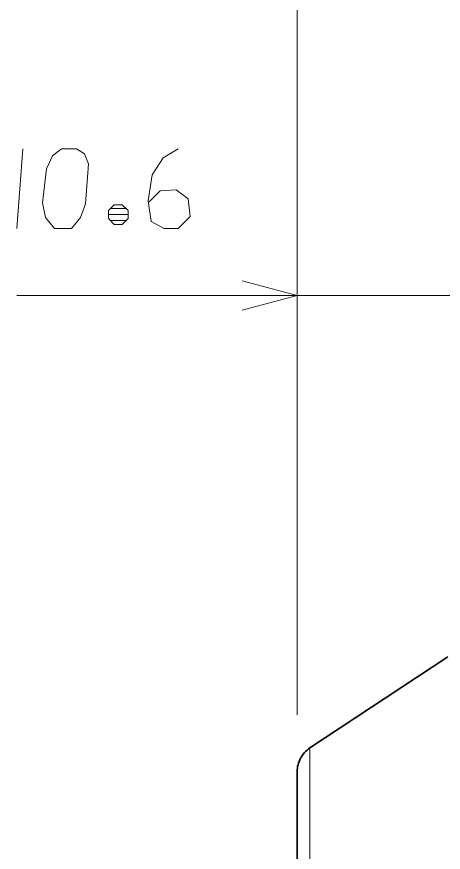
# Model space of a CAD drawing. Extents: x 2 to 295, y 3 to 209.
# Drawn here: x 128.46 to 143.45, y 136.95 to 166.31 of the extents above; entities that cross this region are included whole.
import ezdxf

# ---------------------------------------------------------------- set-up
doc = ezdxf.new("R2010")
doc.units = 0

msp = doc.modelspace()

# ---------------------------------------------------------------- linework, layer by layer
at = {"color": 7, "lineweight": 13}
for p, q in [((138.312, 141.779), (138.312, 192.021)), ((128.457, 156.517), (148.612, 156.517)), ((138.761, 116.067), (138.761, 140.614))]:
    msp.add_line(p, q, dxfattribs=at)
at = {"color": 7, "lineweight": 13, "ltscale": 0.41844}
msp.add_line((138.312, 141.779), (138.312, 158.517), dxfattribs=at)
at = {"color": 7, "lineweight": 35, "ltscale": 0.145335}
msp.add_line((138.761, 140.614), (143.612, 143.817), dxfattribs=at)
at = {"color": 7, "lineweight": 35}
msp.add_line((138.312, 139.779), (138.312, 116.067), dxfattribs=at)
at = {"color": 7, "lineweight": 13}
for points in [[(128.667, 161.667), (128.562, 160.267), (128.457, 158.867)], [(134.127, 161.667), (133.602, 161.352), (133.217, 160.757), (133.077, 159.847), (133.182, 159.112), (133.637, 158.867), (134.127, 158.867), (134.547, 159.287), (134.477, 159.917), (134.057, 160.232), (133.497, 160.197), (133.112, 159.812)], [(131.747, 159.567), (132.307, 159.567)], [(132.377, 159.357), (131.677, 159.357)], [(131.747, 159.147), (132.307, 159.147)], [(136.38, 155.999), (138.312, 156.517), (136.38, 157.034)]]:
    msp.add_lwpolyline(points, dxfattribs=at)
for points in [[(130.382, 158.867), (130.697, 159.252), (130.872, 159.742), (130.977, 161.142), (130.837, 161.492), (130.557, 161.667), (130.032, 161.667), (129.717, 161.422), (129.507, 160.967), (129.367, 159.777), (129.472, 159.252), (129.787, 158.867)], [(131.887, 159.007), (132.167, 159.007), (132.377, 159.217), (132.377, 159.497), (132.167, 159.707), (131.887, 159.707), (131.677, 159.497), (131.677, 159.217)]]:
    msp.add_lwpolyline(points, close=True, dxfattribs=at)
at = {"color": 7, "lineweight": 35}
for start, end in [(123.4399, 151.7199), (151.7199, 180)]:
    msp.add_arc((139.312, 139.779), 1, start, end, dxfattribs=at)

doc.saveas('drawing.dxf')
